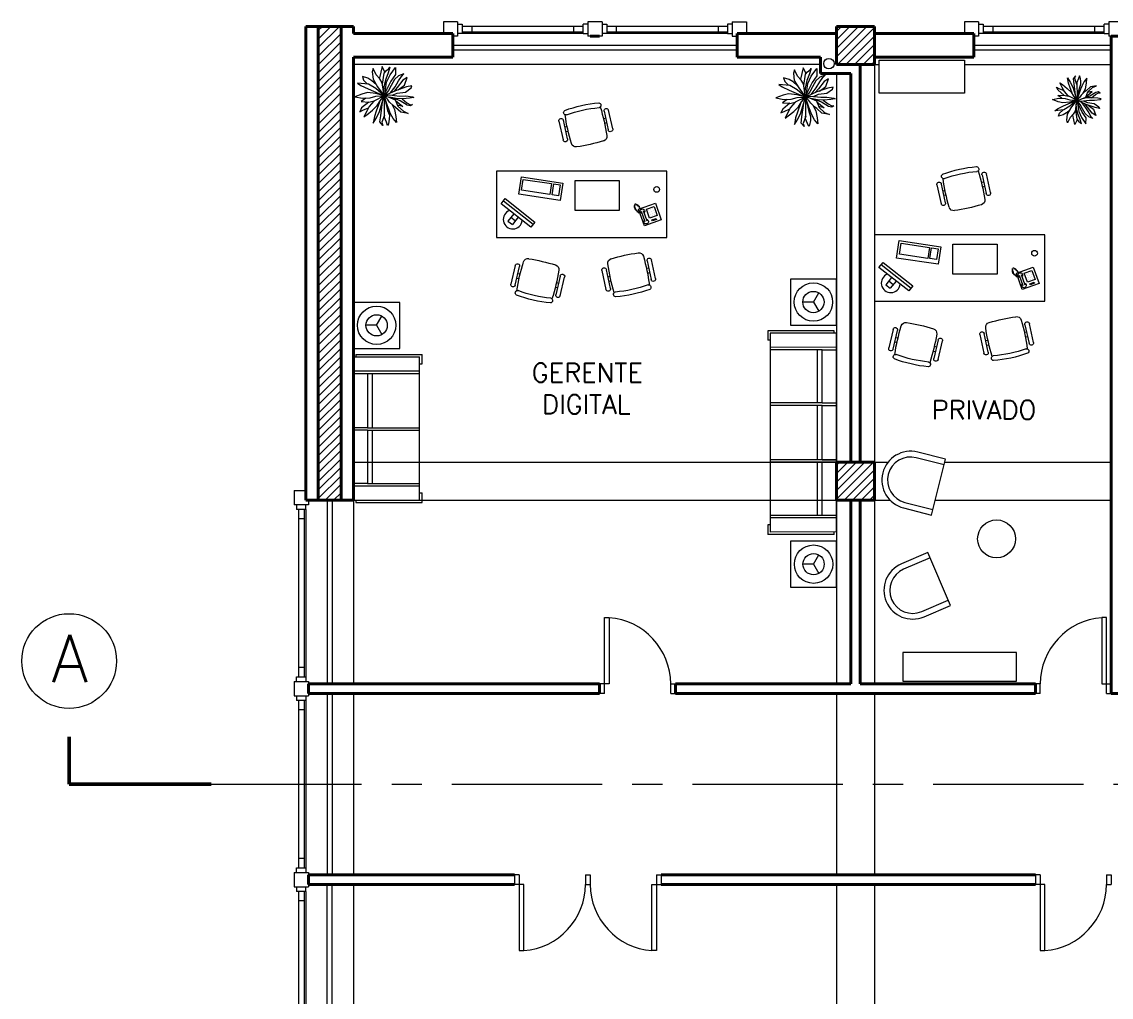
# Model space of a CAD drawing. Extents: x 1018 to 1337, y -109 to 133.
# Drawn here: x 1148.83 to 1160.33, y 118.9 to 129.2 of the extents above; entities that cross this region are included whole.
import ezdxf

# ---------------------------------------------------------------- set-up
doc = ezdxf.new("R2010")
doc.units = 0
doc.header["$LTSCALE"] = 0.5
doc.linetypes.add('CENTER', pattern=[50.8, 31.75, -6.35, 6.35, -6.35])
doc.layers.get('0').update_dxf_attribs({"linetype": 'CONTINUOUS'})
for name, color, linetype, lineweight in [('Carpintería', 55, 'CONTINUOUS', 20), ('Detalles .05', 243, 'CONTINUOUS', 5), ('Detalles 01', 8, 'CONTINUOUS', 9), ('Equipamiento movil', 33, 'CONTINUOUS', 9), ('Muros corte', 7, 'CONTINUOUS', 40), ('Punta 02', 11, 'CONTINUOUS', 20), ('Punta 05', 52, 'CONTINUOUS', 50), ('Tratamiento pisos', 251, 'CONTINUOUS', 9), ('Vidrios', 147, 'CONTINUOUS', 13)]:
    doc.layers.add(name, color=color, linetype=linetype, lineweight=lineweight)
doc.styles.add('Texto 2 mm', font='simplex.shx', dxfattribs={"height": 0.2})
doc.styles.add('Texto 5 mm', font='simplex.shx', dxfattribs={"height": 0.5})
pattern_1 = [(45, (127.78651, 46.86609), (-0.0449012806, 0.0449012806), [])]

# ---------------------------------------------------------------- blocks, each defined once
blk = doc.blocks.new('TELEFONO')
at = {"layer": 'Detalles .05'}
for p, q in [((0.139, 0.134), (-0.098, 0.134)), ((-0.098, 0.134), (-0.098, -0.099)), ((-0.071, 0.089), (-0.071, -0.055)), ((-0.043, 0.089), (-0.043, -0.055)), ((0.108, 0.063), (0, 0.063)), ((0, 0.063), (0, -0.063)), ((0.081, 0.108), (0.023, 0.108)), ((0.023, 0.108), (0.023, 0.094)), ((0.023, 0.094), (0.081, 0.094)), ((0.027, 0.041), (0.027, 0.041)), ((0.027, 0.014), (0.027, 0.014)), ((0.054, 0.041), (0.054, 0.041)), ((0.054, 0.014), (0.054, 0.014)), ((0.081, 0.094), (0.081, 0.108)), ((0.081, 0.041), (0.081, 0.041)), ((0.081, 0.014), (0.081, 0.014)), ((0.108, -0.063), (0.108, 0.063)), ((0.139, -0.099), (0.139, 0.134)), ((-0.129, -0.104), (-0.147, -0.11)), ((-0.129, -0.116), (-0.147, -0.121)), ((-0.129, -0.127), (-0.147, -0.133)), ((-0.129, -0.139), (-0.147, -0.145)), ((-0.124, -0.093), (-0.141, -0.098)), ((-0.118, -0.081), (-0.135, -0.087)), ((-0.112, -0.07), (-0.129, -0.075)), ((-0.106, -0.058), (-0.124, -0.064)), ((-0.101, -0.047), (-0.118, -0.052)), ((-0.098, -0.099), (0.139, -0.099)), ((-0.078, -0.133), (-0.095, -0.139)), ((-0.072, -0.121), (-0.089, -0.127)), ((-0.067, -0.083), (-0.078, -0.116)), ((0, -0.063), (0.108, -0.063)), ((0.027, -0.013), (0.027, -0.013)), ((0.027, -0.04), (0.027, -0.04)), ((0.054, -0.013), (0.054, -0.013)), ((0.054, -0.04), (0.054, -0.04)), ((0.081, -0.013), (0.081, -0.013)), ((0.081, -0.04), (0.081, -0.04)), ((-0.124, -0.15), (-0.141, -0.156)), ((-0.118, -0.162), (-0.135, -0.168)), ((-0.104, -0.17), (-0.122, -0.176)), ((-0.089, -0.156), (-0.106, -0.162)), ((-0.083, -0.145), (-0.101, -0.15))]:
    blk.add_line(p, q, dxfattribs=at)
for centre, start, end in [((-0.057, 0.089), 298.4915, 241.5085), ((-0.057, -0.055), 118.4915, 61.5085)]:
    blk.add_arc(centre, 0.0302, start, end, dxfattribs=at)
blk = doc.blocks.new('RECTANG')
for p, q in [((1, 1), (0, 1)), ((0, 1), (0, 0)), ((1, 0), (1, 1)), ((0, 0), (1, 0))]:
    blk.add_line(p, q)
blk = doc.blocks.new('KEYBOARD', base_point=(60, 294))
for p, xscale, yscale, zscale in [((60, 294), 19, 8, 19), ((61, 295), 13, 5, 13), ((75, 295), 3, 5, 3)]:
    blk.add_blockref('RECTANG', p, dxfattribs=dict(xscale=xscale, yscale=yscale, zscale=zscale))
blk = doc.blocks.new('Silla 2')
for p, q in [((15, 15), (0, 15)), ((0, 15), (0, -15)), ((15, 12), (0, 12)), ((0, -12), (15, -12)), ((0, -15), (15, -15))]:
    blk.add_line(p, q)
for radius in [15, 12]:
    blk.add_arc((15, 0), radius, 270, 90)
blk = doc.blocks.new('Silla 1')
at = {"layer": 'Equipamiento movil'}
for p, q in [((-0.113, 0.266), (0.03, 0.409)), ((0.064, 0.375), (-0.079, 0.232)), ((-0.025, 0.286), (-0.009, 0.269)), ((0.01, 0.321), (0.027, 0.305)), ((0.232, -0.079), (0.375, 0.064)), ((0.409, 0.03), (0.266, -0.113)), ((0.305, 0.027), (0.321, 0.01)), ((0.269, -0.009), (0.286, -0.025))]:
    blk.add_line(p, q, dxfattribs=at)
for centre, radius, start, end in [((1.406, -1.127), 1.988, 130.2245, 139.1817), ((0.047, 0.392), 0.0242, 315, 135), ((0.147, 0.396), 0.0255, 61.3631, 224.3749), ((-0.654, -0.654), 1.296, 37.1584, 52.8416), ((-0.651, -0.651), 1.342, 37.131, 52.869), ((-0.096, 0.249), 0.0242, 135, 315), ((-0.061, 0.139), 0.0505, 139.1817, 220.8183), ((-1.127, 1.406), 1.988, 310.8183, 319.7755), ((0.396, 0.147), 0.0255, 225.6251, 28.6369), ((1.406, 1.406), 1.988, 220.8183, 229.1817), ((0.392, 0.047), 0.0242, 315, 135), ((0.139, -0.061), 0.0505, 229.1817, 310.8183), ((0.249, -0.096), 0.0242, 135, 315)]:
    blk.add_arc(centre, radius, start, end, dxfattribs=at)
blk = doc.blocks.new('Treei')
for p, q in [((-2.15, 4.1), (-3.71, 4.62)), ((-3.71, 4.62), (-3.16, 3.73)), ((-1.6, 5.41), (-2.01, 5.58)), ((-2.01, 5.58), (-1.8, 4.47)), ((-1.8, 4.47), (-1.02, 2.25)), ((-0.75, 4.27), (-1.6, 5.41)), ((0.01, 4.32), (0.22, 5.68)), ((0.22, 5.68), (0.34, 5.97)), ((0.34, 5.97), (0.52, 5.11)), ((0.52, 5.11), (0.61, 3.71)), ((0.61, 3.58), (1.42, 4.57)), ((1.92, 4.62), (1.05, 3.19)), ((1.42, 4.57), (1.81, 5.28)), ((1.81, 5.28), (1.78, 5.7)), ((1.78, 5.7), (2.06, 5.28)), ((2.06, 5.28), (1.92, 4.62)), ((3.12, 3.85), (3.58, 4.84)), ((3.58, 4.84), (3.3, 3.31)), ((-5.76, 2.23), (-4.31, 2.25)), ((-4.26, 1.14), (-5.76, 2.23)), ((-3.94, 3.46), (-4.45, 3.93)), ((-4.45, 3.93), (-4.03, 2.89)), ((-4.31, 2.25), (-2.93, 1.32)), ((-4.03, 2.89), (-3.28, 2.03)), ((-3.05, 2.89), (-3.94, 3.46)), ((-3.16, 3.73), (-1.67, 2.62)), ((-1.83, 2.15), (-3.05, 2.89)), ((-1.21, 2.79), (-2.15, 4.1)), ((-1.67, 2.62), (-0.88, 1.91)), ((-1.02, 2.25), (0.03, -0.03)), ((-0.56, 2.57), (-0.75, 4.27)), ((-0.11, 1.56), (-0.56, 2.57)), ((-0.17, 1), (0.06, 3.09)), ((0.06, 3.09), (0.01, 4.32)), ((0.57, 2.38), (0.31, 1.05)), ((1.05, 3.19), (0.44, 1.74)), ((0.61, 3.71), (0.57, 2.38)), ((0.8, 2.18), (2.11, 2.72)), ((0.96, 2.25), (2.2, 3.73)), ((2.2, 3.73), (1.92, 2.62)), ((2.36, 2.28), (1.99, 1.81)), ((2.11, 2.72), (3.12, 3.85)), ((3.3, 3.31), (2.36, 2.28)), ((2.82, 2.08), (4.22, 2.33)), ((4.22, 2.33), (5.46, 2.47)), ((5.46, 2.47), (4.64, 1.81)), ((-4.76, 0.09), (-5.92, -0.48)), ((-5.51, 0.92), (-5.8, 1.09)), ((-5.8, 1.09), (-4.68, 0.77)), ((-5.12, 0.4), (-5.51, 0.92)), ((-4.61, -0.04), (-5.12, 0.4)), ((-4.68, 0.77), (-3.34, 0.26)), ((-2.77, 0.45), (-4.26, 1.14)), ((-3.34, 0.26), (-1.78, -0.09)), ((-3.28, 2.03), (-2.08, 1.39)), ((-2.93, 1.32), (-0.51, 0.11)), ((-0.77, 0.18), (-2.77, 0.45)), ((-2.08, 1.39), (-1.04, 0.82)), ((-0.51, 1.14), (-1.83, 2.15)), ((-1.04, 0.82), (0.03, -0.03)), ((0.03, -0.03), (-0.77, 0.18)), ((0.03, -0.03), (-0.17, 1)), ((0.03, -0.03), (0.2, 0.77)), ((2.04, 0.65), (0.03, -0.03)), ((0.7, 0.63), (0.03, -0.03)), ((0.03, -0.03), (2.96, 0.63)), ((1.85, 0.03), (0.03, -0.03)), ((0.2, 0.77), (0.8, 2.18)), ((1.28, 1.02), (0.7, 0.63)), ((1.99, 1.81), (1.28, 1.02)), ((1.69, 1.48), (2.82, 2.08)), ((3.28, 0.01), (1.85, 0.03)), ((2.73, 0.9), (2.04, 0.65)), ((3.51, 1.17), (2.73, 0.9)), ((2.96, 0.63), (3.97, 1)), ((4.41, -0.01), (3.28, 0.01)), ((4.64, 1.81), (3.51, 1.17)), ((3.97, 1), (4.77, 0.95)), ((5.39, 0.4), (4.41, -0.01)), ((4.77, 0.95), (5.72, 0.8)), ((6.02, 0.65), (5.39, 0.4)), ((5.72, 0.8), (6.02, 0.65)), ((-5.92, -0.48), (-3.64, -1.03)), ((-4.26, -1.67), (-5.51, -2.28)), ((-2.36, -0.36), (-4.61, -0.04)), ((-3.44, -0.9), (-4.26, -1.67)), ((-2.65, -0.43), (-3.44, -0.9)), ((-3.37, -2.31), (-1.83, -1.37)), ((-2.28, -1.64), (-3.05, -2.53)), ((-1.34, -0.24), (-2.65, -0.43)), ((-1.46, -1.72), (-2.33, -3.24)), ((-1.83, -1.37), (0.03, -0.03)), ((-1.78, -0.09), (-0.95, -0.18)), ((0.03, -0.03), (-1.46, -1.72)), ((-1.39, -3.32), (0.03, -0.03)), ((0.03, -0.03), (-1.34, -0.24)), ((-0.47, -1.76), (-0.63, -3.46)), ((0.03, -0.03), (-0.47, -1.76)), ((0.11, -1.72), (0.03, -0.03)), ((0.03, -0.03), (1.07, -2.16)), ((1, -0.83), (0.03, -0.03)), ((3.21, -0.98), (0.03, -0.03)), ((0.45, -2.92), (0.11, -1.72)), ((1.97, -1.44), (1, -0.83)), ((1.3, -3.19), (1.03, -2.11)), ((1.07, -2.16), (2.15, -3.07)), ((4.06, -0.75), (1.24, -0.39)), ((1.31, -1.02), (3.1, -1.64)), ((2.93, -2.41), (1.97, -1.44)), ((3.1, -1.64), (4.24, -2.04)), ((4.47, -1.62), (3.21, -0.98)), ((3.92, 0), (5.37, -0.51)), ((5.3, -0.93), (4.06, -0.75)), ((4.24, -2.04), (5.56, -2.28)), ((5.56, -2.28), (4.47, -1.62)), ((6.02, -0.34), (5.3, -0.93)), ((5.37, -0.51), (6.02, -0.34)), ((-5.51, -2.28), (-4.86, -2.48)), ((-4.86, -2.48), (-3.37, -2.31)), ((-3.55, -3.37), (-3.92, -4.48)), ((-3.92, -4.48), (-3.16, -4.25)), ((-3.05, -2.53), (-3.55, -3.37)), ((-3.16, -4.25), (-2.38, -3.46)), ((-2.33, -3.24), (-2.56, -5.44)), ((-2.06, -4.77), (-1.39, -3.32)), ((-0.63, -3.46), (-0.35, -4.6)), ((0.5, -4.43), (0.45, -2.92)), ((0.5, -3.74), (1.19, -4.72)), ((1.19, -4.72), (1.28, -3.19)), ((1.28, -3.19), (2.47, -4.62)), ((2.15, -3.07), (3.12, -3.59)), ((2.93, -4.4), (2.43, -3.22)), ((3.85, -3.54), (2.93, -2.41)), ((3.23, -5.02), (2.93, -4.4)), ((3.12, -3.59), (4.27, -4.18)), ((4.27, -4.18), (3.85, -3.54)), ((-2.56, -5.44), (-2.06, -4.77)), ((-0.35, -4.6), (0.2, -6.03)), ((0.2, -6.03), (0.5, -4.43)), ((2.47, -4.62), (3.23, -5.02))]:
    blk.add_line(p, q)
blk = doc.blocks.new('Velador planta')
for q in [(-4.33, 2.5), (4.33, 2.5), (0, -5)]:
    blk.add_line((0, 0), q)
for radius in [9, 5]:
    blk.add_circle((0, 0), radius)

msp = doc.modelspace()

# ---------------------------------------------------------------- hatches: boundary and pattern name
at = {"layer": 'Detalles 01'}
h = msp.add_hatch(dxfattribs=at)
h.set_pattern_fill('ANSI31,_O', color=256, scale=0.02)
h.set_pattern_definition(pattern_1)
h.paths.add_polyline_path([(1152.202, 129.146), (1151.962, 129.146), (1151.962, 124.146), (1152.202, 124.146)])
h = msp.add_hatch(dxfattribs=at)
h.set_pattern_fill('ANSI31,_O', color=256, scale=0.02)
h.set_pattern_definition(pattern_1)
h.paths.add_polyline_path([(1157.432, 129.146), (1157.432, 128.746), (1157.832, 128.746), (1157.832, 129.146)])
h = msp.add_hatch(dxfattribs=at)
h.set_pattern_fill('ANSI31,_O', color=256, scale=0.02)
h.set_pattern_definition(pattern_1)
h.paths.add_polyline_path([(1157.432, 124.146), (1157.832, 124.146), (1157.832, 124.546), (1157.432, 124.546)])

# ---------------------------------------------------------------- linework, layer by layer
at = {"layer": 'Carpintería'}
for p, q in [((1153.432, 129.196), (1153.282, 129.196)), ((1153.282, 129.196), (1153.282, 129.071)), ((1153.432, 129.196), (1153.432, 129.046)), ((1153.432, 129.171), (1153.482, 129.171)), ((1153.482, 129.171), (1153.482, 129.071)), ((1153.482, 129.151), (1154.757, 129.151)), ((1153.582, 129.151), (1153.582, 129.091)), ((1154.657, 129.151), (1154.657, 129.091)), ((1154.807, 129.171), (1154.757, 129.171)), ((1154.757, 129.071), (1154.757, 129.171)), ((1154.957, 129.196), (1154.807, 129.196)), ((1154.807, 129.196), (1154.807, 129.046)), ((1154.957, 129.196), (1154.957, 129.046)), ((1154.957, 129.171), (1155.007, 129.171)), ((1155.007, 129.171), (1155.007, 129.071)), ((1155.007, 129.151), (1156.282, 129.151)), ((1155.107, 129.151), (1155.107, 129.091)), ((1156.182, 129.151), (1156.182, 129.091)), ((1156.282, 129.171), (1156.282, 129.071)), ((1156.332, 129.171), (1156.282, 129.171)), ((1156.332, 129.196), (1156.332, 129.046)), ((1156.332, 129.196), (1156.482, 129.196)), ((1156.482, 129.196), (1156.482, 129.071)), ((1158.932, 129.196), (1158.782, 129.196)), ((1158.782, 129.196), (1158.782, 129.071)), ((1158.932, 129.196), (1158.932, 129.046)), ((1158.932, 129.171), (1158.982, 129.171)), ((1158.982, 129.171), (1158.982, 129.071)), ((1158.982, 129.151), (1160.257, 129.151)), ((1159.082, 129.151), (1159.082, 129.091)), ((1160.157, 129.151), (1160.157, 129.091)), ((1160.307, 129.171), (1160.257, 129.171)), ((1160.257, 129.071), (1160.257, 129.171)), ((1160.457, 129.196), (1160.307, 129.196)), ((1160.307, 129.196), (1160.307, 129.046)), ((1153.432, 129.046), (1153.382, 129.046)), ((1153.482, 129.071), (1153.432, 129.071)), ((1153.482, 129.091), (1154.757, 129.091)), ((1154.757, 129.071), (1154.807, 129.071)), ((1154.832, 129.046), (1154.807, 129.046)), ((1154.957, 129.046), (1154.932, 129.046)), ((1155.007, 129.071), (1154.957, 129.071)), ((1155.007, 129.091), (1156.282, 129.091)), ((1156.282, 129.071), (1156.332, 129.071)), ((1156.332, 129.046), (1156.382, 129.046)), ((1158.932, 129.046), (1158.882, 129.046)), ((1158.982, 129.071), (1158.932, 129.071)), ((1158.982, 129.091), (1160.257, 129.091)), ((1160.257, 129.071), (1160.307, 129.071)), ((1160.332, 129.046), (1160.307, 129.046)), ((1151.707, 124.246), (1151.707, 124.096)), ((1151.707, 124.246), (1151.832, 124.246)), ((1151.857, 124.096), (1151.707, 124.096)), ((1151.732, 124.096), (1151.732, 124.046)), ((1151.832, 124.046), (1151.832, 124.096)), ((1151.857, 124.146), (1151.857, 124.096)), ((1151.832, 124.046), (1151.732, 124.046)), ((1151.752, 124.046), (1151.752, 122.28)), ((1151.812, 124.046), (1151.812, 122.28)), ((1151.812, 123.946), (1151.752, 123.946)), ((1154.982, 122.205), (1154.982, 122.905)), ((1154.982, 122.905), (1155.032, 122.905)), ((1155.032, 122.905), (1155.032, 122.205)), ((1160.282, 122.905), (1160.232, 122.905)), ((1160.232, 122.905), (1160.232, 122.205)), ((1160.282, 122.205), (1160.282, 122.905)), ((1151.752, 122.38), (1151.812, 122.38)), ((1151.732, 122.23), (1151.732, 122.28)), ((1151.732, 122.28), (1151.832, 122.28)), ((1151.832, 122.28), (1151.832, 122.23)), ((1151.707, 122.23), (1151.707, 122.08)), ((1151.707, 122.23), (1151.857, 122.23)), ((1151.857, 122.23), (1151.857, 122.205)), ((1154.982, 122.205), (1154.932, 122.205)), ((1154.982, 122.105), (1154.982, 122.205)), ((1155.032, 122.205), (1154.982, 122.205)), ((1155.682, 122.105), (1155.682, 122.205)), ((1155.682, 122.205), (1155.732, 122.205)), ((1159.582, 122.205), (1159.532, 122.205)), ((1159.582, 122.105), (1159.582, 122.205)), ((1160.232, 122.205), (1160.282, 122.205)), ((1160.282, 122.105), (1160.282, 122.205)), ((1160.282, 122.205), (1160.332, 122.205)), ((1151.707, 122.08), (1151.857, 122.08)), ((1151.732, 122.08), (1151.732, 122.03)), ((1151.832, 122.03), (1151.732, 122.03)), ((1151.752, 122.03), (1151.752, 120.263)), ((1151.812, 122.03), (1151.812, 120.263)), ((1151.832, 122.08), (1151.832, 122.03)), ((1151.857, 122.105), (1151.857, 122.08)), ((1154.982, 122.105), (1154.932, 122.105)), ((1155.682, 122.105), (1155.732, 122.105)), ((1159.582, 122.105), (1159.532, 122.105)), ((1160.282, 122.105), (1160.332, 122.105)), ((1151.812, 121.93), (1151.752, 121.93)), ((1151.752, 120.363), (1151.812, 120.363)), ((1151.707, 120.213), (1151.707, 120.063)), ((1151.707, 120.213), (1151.857, 120.213)), ((1151.732, 120.213), (1151.732, 120.263)), ((1151.732, 120.263), (1151.832, 120.263)), ((1151.832, 120.263), (1151.832, 120.213)), ((1151.857, 120.213), (1151.857, 120.188)), ((1154.082, 120.188), (1154.032, 120.188)), ((1154.082, 120.188), (1154.082, 120.088)), ((1154.782, 120.188), (1154.782, 120.088)), ((1154.782, 120.188), (1154.832, 120.188)), ((1154.832, 120.188), (1154.832, 120.088)), ((1155.532, 120.188), (1155.532, 120.088)), ((1155.532, 120.188), (1155.582, 120.188)), ((1159.582, 120.188), (1159.532, 120.188)), ((1159.582, 120.188), (1159.582, 120.088)), ((1160.282, 120.188), (1160.282, 120.088)), ((1160.282, 120.188), (1160.332, 120.188)), ((1160.332, 120.188), (1160.332, 120.088)), ((1151.707, 120.063), (1151.857, 120.063)), ((1151.732, 120.063), (1151.732, 120.013)), ((1151.832, 120.013), (1151.832, 120.063)), ((1151.857, 120.088), (1151.857, 120.063)), ((1154.082, 120.088), (1154.032, 120.088)), ((1154.082, 120.088), (1154.082, 119.388)), ((1154.132, 120.088), (1154.082, 120.088)), ((1154.132, 119.388), (1154.132, 120.088)), ((1154.782, 120.088), (1154.832, 120.088)), ((1155.482, 119.388), (1155.482, 120.088)), ((1155.482, 120.088), (1155.532, 120.088)), ((1155.532, 120.088), (1155.582, 120.088)), ((1155.532, 120.088), (1155.532, 119.388)), ((1159.582, 120.088), (1159.532, 120.088)), ((1159.582, 120.088), (1159.582, 119.388)), ((1159.632, 120.088), (1159.582, 120.088)), ((1159.632, 119.388), (1159.632, 120.088)), ((1160.282, 120.088), (1160.332, 120.088)), ((1151.832, 120.013), (1151.732, 120.013)), ((1151.752, 120.013), (1151.752, 118.246)), ((1151.812, 120.013), (1151.812, 118.246)), ((1151.812, 119.913), (1151.752, 119.913)), ((1154.082, 119.388), (1154.132, 119.388)), ((1155.532, 119.388), (1155.482, 119.388)), ((1159.582, 119.388), (1159.632, 119.388))]:
    msp.add_line(p, q, dxfattribs=at)
at = {"layer": 'Detalles 01'}
for p, q in [((1154.757, 129.071), (1153.482, 129.071)), ((1156.282, 129.071), (1155.007, 129.071)), ((1160.257, 129.071), (1158.982, 129.071)), ((1154.932, 128.946), (1153.382, 128.946)), ((1156.382, 128.946), (1154.932, 128.946)), ((1160.332, 128.946), (1158.882, 128.946)), ((1154.832, 128.896), (1153.382, 128.896)), ((1156.382, 128.896), (1154.832, 128.896)), ((1160.332, 128.896), (1158.882, 128.896)), ((1152.057, 124.146), (1152.057, 122.205)), ((1152.107, 124.146), (1152.107, 122.205)), ((1151.832, 124.046), (1151.832, 122.28)), ((1152.057, 122.105), (1152.057, 120.188)), ((1152.107, 122.105), (1152.107, 120.188)), ((1152.057, 118.146), (1152.057, 120.088)), ((1152.107, 118.146), (1152.107, 120.088)), ((1151.832, 120.013), (1151.832, 118.246))]:
    msp.add_line(p, q, dxfattribs=at)
at = {"layer": 'Detalles 01', "linetype": 'CENTER', "ltscale": 0.1}
msp.add_line((1150.832, 121.146), (1164.759, 121.146), dxfattribs=at)
at = {"layer": 'Detalles 01'}
msp.add_circle((1157.352, 128.754), 0.055, dxfattribs=at)
for centre, start, end in [((1154.979, 122.203), 0.1171, 85.6407), ((1160.286, 122.203), 94.3593, 179.8829), ((1154.079, 120.089), 274.3593, 359.8829), ((1155.536, 120.089), 180.1171, 265.6407), ((1159.579, 120.089), 274.3593, 359.8829)]:
    msp.add_arc(centre, 0.703, start, end, dxfattribs=at)
at = {"layer": 'Equipamiento movil'}
for p, q in [((1157.882, 128.791), (1158.782, 128.791)), ((1157.882, 128.441), (1157.882, 128.791)), ((1158.782, 128.791), (1158.782, 128.441)), ((1158.782, 128.441), (1157.882, 128.441)), ((1155.643, 127.62), (1153.843, 127.62)), ((1153.843, 127.62), (1153.843, 126.92)), ((1155.643, 126.92), (1155.643, 127.62)), ((1154.673, 127.204), (1154.673, 127.521)), ((1154.673, 127.521), (1155.138, 127.521)), ((1155.138, 127.521), (1155.138, 127.204)), ((1153.891, 127.274), (1153.934, 127.329)), ((1153.916, 127.306), (1154.23, 127.059)), ((1153.934, 127.329), (1154.249, 127.082)), ((1154.205, 127.027), (1153.891, 127.274)), ((1155.138, 127.204), (1154.673, 127.204)), ((1154.025, 127.169), (1153.964, 127.092)), ((1153.964, 127.092), (1154.011, 127.055)), ((1154.041, 127.093), (1153.994, 127.13)), ((1154.072, 127.132), (1154.011, 127.055)), ((1154.249, 127.082), (1154.205, 127.027)), ((1153.843, 126.92), (1155.643, 126.92)), ((1159.632, 126.946), (1157.832, 126.946)), ((1157.832, 126.946), (1157.832, 126.246)), ((1158.662, 126.531), (1158.662, 126.847)), ((1158.662, 126.847), (1159.128, 126.847)), ((1159.128, 126.847), (1159.128, 126.531)), ((1159.632, 126.246), (1159.632, 126.946)), ((1157.88, 126.601), (1157.924, 126.656)), ((1157.905, 126.632), (1158.219, 126.385)), ((1157.924, 126.656), (1158.238, 126.409)), ((1158.195, 126.354), (1157.88, 126.601)), ((1159.128, 126.531), (1158.662, 126.531)), ((1156.947, 126.479), (1156.947, 125.993)), ((1157.433, 126.479), (1156.947, 126.479)), ((1157.433, 125.993), (1157.433, 126.479)), ((1158.014, 126.496), (1157.953, 126.419)), ((1157.953, 126.419), (1158, 126.382)), ((1158.03, 126.419), (1157.983, 126.457)), ((1158.061, 126.459), (1158, 126.382)), ((1158.238, 126.409), (1158.195, 126.354)), ((1152.336, 126.233), (1152.336, 125.747)), ((1152.822, 126.233), (1152.336, 126.233)), ((1152.822, 125.747), (1152.822, 126.233)), ((1157.832, 126.246), (1159.632, 126.246)), ((1156.947, 125.993), (1157.433, 125.993)), ((1152.336, 125.747), (1152.822, 125.747)), ((1156.948, 123.711), (1156.948, 123.225)), ((1157.434, 123.711), (1156.948, 123.711)), ((1157.434, 123.225), (1157.434, 123.711)), ((1156.948, 123.225), (1157.434, 123.225)), ((1159.332, 122.535), (1158.132, 122.535)), ((1158.132, 122.535), (1158.132, 122.235)), ((1159.332, 122.235), (1159.332, 122.535)), ((1158.132, 122.235), (1159.332, 122.235))]:
    msp.add_line(p, q, dxfattribs=at)
at = {"layer": 'Equipamiento movil', "ltscale": 0.009}
for p, q in [((1157.407, 125.934), (1156.707, 125.933)), ((1156.707, 125.933), (1156.707, 125.833)), ((1157.406, 125.909), (1157.406, 125.934)), ((1156.732, 125.833), (1156.707, 125.833)), ((1157.432, 125.909), (1156.732, 125.908)), ((1156.732, 125.908), (1156.732, 125.758)), ((1157.432, 123.809), (1157.432, 125.909)), ((1157.432, 125.759), (1156.732, 125.758)), ((1156.732, 125.758), (1156.732, 123.833)), ((1157.282, 125.734), (1156.732, 125.733)), ((1157.232, 125.171), (1157.232, 125.734)), ((1157.282, 125.171), (1157.282, 125.734)), ((1157.282, 125.734), (1157.432, 125.734)), ((1152.332, 125.659), (1152.332, 124.146)), ((1152.332, 125.659), (1153.032, 125.659)), ((1152.357, 125.684), (1153.057, 125.684)), ((1152.357, 125.684), (1152.357, 125.659)), ((1153.032, 124.296), (1153.032, 125.659)), ((1153.032, 125.509), (1153.032, 125.659)), ((1153.032, 125.584), (1153.057, 125.584)), ((1153.057, 125.584), (1153.057, 125.684)), ((1152.332, 125.509), (1153.032, 125.509)), ((1152.332, 125.484), (1153.032, 125.484)), ((1152.482, 125.484), (1152.482, 124.909)), ((1152.532, 125.484), (1152.532, 124.909)), ((1157.282, 125.171), (1156.732, 125.171)), ((1157.282, 125.171), (1156.732, 125.171)), ((1157.282, 125.146), (1156.732, 125.146)), ((1157.232, 124.571), (1157.232, 125.146)), ((1157.282, 125.171), (1157.432, 125.171)), ((1157.282, 125.146), (1157.432, 125.146)), ((1157.282, 124.571), (1157.282, 125.146)), ((1152.482, 124.909), (1152.332, 124.909)), ((1152.482, 124.909), (1153.032, 124.909)), ((1152.482, 124.884), (1152.332, 124.884)), ((1152.482, 124.884), (1152.482, 124.321)), ((1152.482, 124.884), (1153.032, 124.884)), ((1152.482, 124.884), (1153.032, 124.884)), ((1152.532, 124.884), (1152.532, 124.321)), ((1157.282, 124.571), (1156.732, 124.571)), ((1157.432, 124.571), (1156.732, 124.571)), ((1157.282, 124.571), (1156.732, 124.571)), ((1157.432, 124.546), (1156.732, 124.546)), ((1157.232, 123.984), (1157.232, 124.546)), ((1157.282, 124.571), (1157.432, 124.571)), ((1157.282, 124.571), (1157.432, 124.571)), ((1157.282, 123.984), (1157.282, 124.546)), ((1152.482, 124.321), (1152.332, 124.321)), ((1152.482, 124.321), (1153.032, 124.321)), ((1152.332, 124.296), (1153.032, 124.296)), ((1153.032, 124.146), (1153.032, 124.296)), ((1153.032, 124.221), (1153.057, 124.221)), ((1153.057, 124.121), (1153.057, 124.221)), ((1152.332, 124.146), (1153.032, 124.146)), ((1152.357, 124.146), (1152.357, 124.121)), ((1152.357, 124.121), (1153.057, 124.121)), ((1157.432, 123.984), (1156.732, 123.983)), ((1156.707, 123.883), (1156.707, 123.783)), ((1156.732, 123.883), (1156.707, 123.883)), ((1157.432, 123.959), (1156.732, 123.958)), ((1156.732, 123.958), (1156.732, 123.808)), ((1157.407, 123.784), (1156.707, 123.783)), ((1157.432, 123.809), (1156.732, 123.808)), ((1157.407, 123.784), (1157.407, 123.809))]:
    msp.add_line(p, q, dxfattribs=at)
at = {"layer": 'Equipamiento movil'}
for centre, radius in [((1155.534, 127.426), 0.03), ((1159.523, 126.752), 0.03), ((1159.122, 123.736), 0.2)]:
    msp.add_circle(centre, radius, dxfattribs=at)
for centre in [(1154.015, 127.109), (1158.005, 126.436)]:
    msp.add_arc(centre, 0.1, 109.6916, 353.9196, dxfattribs=at)
at = {"layer": 'Muros corte'}
for p, q in [((1152.332, 129.146), (1151.832, 129.146)), ((1151.832, 124.146), (1151.832, 129.146)), ((1151.962, 124.146), (1151.962, 129.146)), ((1152.202, 129.146), (1152.202, 124.146)), ((1152.332, 129.146), (1152.332, 129.071)), ((1157.832, 129.146), (1157.432, 129.146)), ((1157.432, 128.746), (1157.432, 129.146)), ((1157.832, 129.146), (1157.832, 128.746)), ((1153.382, 129.071), (1152.332, 129.071)), ((1153.382, 129.071), (1153.382, 128.821)), ((1154.932, 129.046), (1154.832, 129.046)), ((1157.432, 129.071), (1156.382, 129.071)), ((1156.382, 129.071), (1156.382, 128.821)), ((1158.882, 129.071), (1157.832, 129.071)), ((1158.882, 129.071), (1158.882, 128.821)), ((1160.332, 129.046), (1160.332, 122.105)), ((1160.432, 129.046), (1160.332, 129.046)), ((1152.332, 128.821), (1152.332, 124.146)), ((1153.382, 128.821), (1152.332, 128.821)), ((1157.262, 128.821), (1156.382, 128.821)), ((1157.262, 128.821), (1157.262, 128.651)), ((1158.882, 128.821), (1157.832, 128.821)), ((1157.832, 128.746), (1157.432, 128.746)), ((1157.682, 124.546), (1157.682, 128.746)), ((1157.582, 128.651), (1157.262, 128.651)), ((1157.582, 124.546), (1157.582, 128.651)), ((1157.832, 124.546), (1157.432, 124.546)), ((1157.432, 124.146), (1157.432, 124.546)), ((1157.832, 124.146), (1157.832, 124.546)), ((1152.332, 124.146), (1151.832, 124.146)), ((1157.832, 124.146), (1157.432, 124.146)), ((1157.582, 124.146), (1157.582, 122.205)), ((1157.682, 124.146), (1157.682, 122.205)), ((1151.857, 122.205), (1154.932, 122.205)), ((1151.857, 122.205), (1151.857, 122.105)), ((1154.932, 122.205), (1154.932, 122.105)), ((1155.732, 122.205), (1155.732, 122.105)), ((1155.732, 122.205), (1157.582, 122.205)), ((1157.682, 122.205), (1159.532, 122.205)), ((1159.532, 122.205), (1159.532, 122.105)), ((1151.857, 122.105), (1154.932, 122.105)), ((1155.732, 122.105), (1159.532, 122.105)), ((1160.332, 122.105), (1162.132, 122.105)), ((1151.857, 120.188), (1154.032, 120.188)), ((1151.857, 120.188), (1151.857, 120.088)), ((1155.582, 120.188), (1157.682, 120.188)), ((1159.532, 120.188), (1157.682, 120.188)), ((1151.857, 120.088), (1154.032, 120.088)), ((1155.582, 120.088), (1159.532, 120.088))]:
    msp.add_line(p, q, dxfattribs=at)
at = {"layer": 'Punta 02'}
msp.add_circle((1149.332, 122.446), 0.5, dxfattribs=at)
at = {"layer": 'Punta 05'}
for p, q in [((1149.332, 121.146), (1149.332, 121.646)), ((1150.832, 121.146), (1149.332, 121.146))]:
    msp.add_line(p, q, dxfattribs=at)
at = {"layer": 'Tratamiento pisos'}
for p, q in [((1154.832, 128.746), (1152.332, 128.746)), ((1157.262, 128.746), (1154.832, 128.746)), ((1157.832, 128.746), (1157.832, 126.946)), ((1157.832, 128.746), (1157.882, 128.746)), ((1158.782, 128.746), (1160.332, 128.746)), ((1157.432, 128.651), (1157.432, 124.546)), ((1157.832, 126.246), (1157.832, 124.546)), ((1157.832, 125.564), (1157.832, 125.564)), ((1152.332, 124.546), (1157.432, 124.546)), ((1157.832, 124.546), (1157.976, 124.546)), ((1158.576, 124.546), (1160.332, 124.546)), ((1152.332, 124.146), (1152.332, 122.205)), ((1152.332, 124.146), (1157.432, 124.146)), ((1157.432, 124.146), (1157.432, 122.205)), ((1157.832, 124.146), (1157.832, 122.205)), ((1157.832, 124.146), (1157.996, 124.146)), ((1158.474, 124.146), (1160.332, 124.146)), ((1151.832, 122.03), (1151.832, 120.263)), ((1152.332, 122.105), (1152.332, 120.188)), ((1157.432, 122.105), (1157.432, 120.188)), ((1157.832, 122.105), (1157.832, 120.188)), ((1152.332, 120.088), (1152.332, 118.146)), ((1157.432, 120.088), (1157.432, 118.146)), ((1157.832, 120.088), (1157.832, 118.146))]:
    msp.add_line(p, q, dxfattribs=at)
at = {"layer": 'Vidrios', "color": 7}
for p, q in [((1154.032, 120.188), (1154.032, 120.088)), ((1155.582, 120.188), (1155.582, 120.088)), ((1159.532, 120.188), (1159.532, 120.088))]:
    msp.add_line(p, q, dxfattribs=at)

# ---------------------------------------------------------------- block references
at = {"layer": 'Detalles .05'}
for name, p, xscale, yscale, zscale, rotation in [('Treei', (1152.66, 128.415), 0.05201508312000002, 0.05201508312000002, 0.05201508312000002, 270), ('Treei', (1157.107, 128.402), 0.05201508312000002, 0.05201508312000002, 0.05201508312000002, 270), ('Treei', (1159.97, 128.367), -0.04298767200000001, 0.04298767200000001, 0.04298767200000001, 270), ('TELEFONO', (1155.442, 127.169), -0.8, 0.8, 0.8, 199.5246331456692), ('TELEFONO', (1159.431, 126.495), -0.8, 0.8, 0.8, 199.5246331456692)]:
    msp.add_blockref(name, p, dxfattribs=dict(at, xscale=xscale, yscale=yscale, zscale=zscale, rotation=rotation))
at = {"layer": 'Equipamiento movil', "xscale": -1}
for p, rotation in [((1154.832, 127.901), 327.5460991057164), ((1158.821, 127.228), 327.5460991057164), ((1155.195, 126.731), 147.2140234953107), ((1154.326, 126.667), 121.8510703199659), ((1158.315, 125.993), 121.8510703199659), ((1159.184, 126.057), 147.2140234953107)]:
    msp.add_blockref('Silla 1', p, dxfattribs=dict(at, rotation=rotation))
at = {"layer": 'Equipamiento movil'}
for name, p, xscale, yscale, zscale, rotation in [('KEYBOARD', (1154.106, 127.559), -0.02326153846132684, 0.02326153846151868, 0.02326153846153847, 171.4219653329422), ('KEYBOARD', (1158.095, 126.885), -0.02326153846132684, 0.02326153846151868, 0.02326153846153847, 171.4219653329422), ('Velador planta', (1157.189, 126.237), 0.0225, 0.0225, 0.0225, 270), ('Velador planta', (1152.578, 125.991), 0.0225, 0.0225, 0.0225, 270), ('Silla 2', (1158.509, 124.282), 0.02025, 0.02025, 0.02025, 165.6545911274209), ('Velador planta', (1157.19, 123.469), 0.0225, 0.0225, 0.0225, 270), ('Silla 2', (1158.516, 123.312), 0.02025, 0.02025, 0.02025, 203.1403101882366)]:
    msp.add_blockref(name, p, dxfattribs=dict(at, xscale=xscale, yscale=yscale, zscale=zscale, rotation=rotation))

# ---------------------------------------------------------------- texts
at = {"layer": 'Punta 02', "char_height": 0.2, "width": 1.26943, "attachment_point": 7, "style": 'Texto 2 mm'}
for s, insert in [('\\pi0.0013812;GERENTE \\P\\pi0.11091;DIGITAL', (1154.213, 125.057)), ('PRIVADO', (1158.436, 124.999))]:
    msp.add_mtext(s, dxfattribs=dict(at, insert=insert))
at = {"layer": 'Punta 05', "insert": (1149.147, 122.723), "char_height": 0.5, "width": 0.39986, "attachment_point": 1, "style": 'Texto 5 mm'}
msp.add_mtext('A', dxfattribs=at)

doc.saveas('drawing.dxf')
